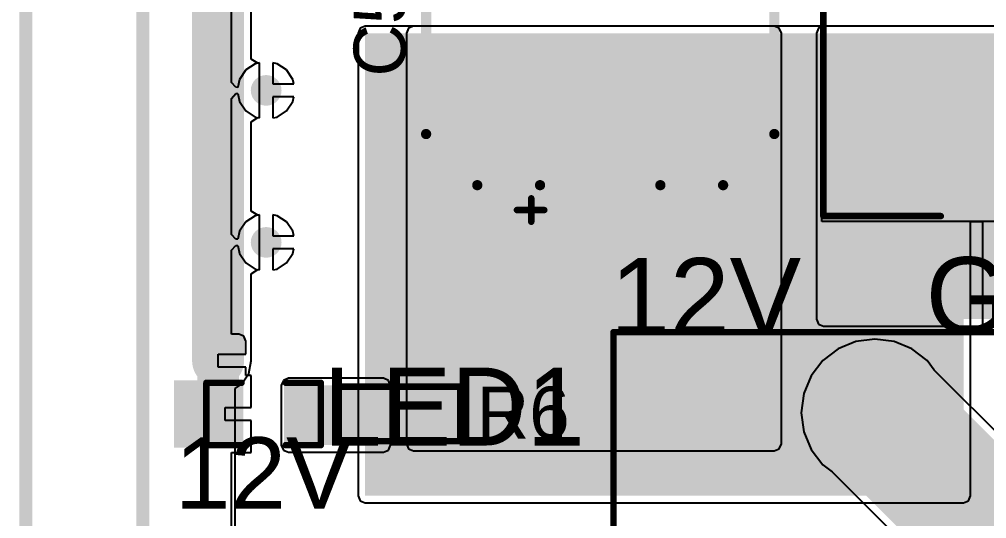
# Model space of a CAD drawing. Header units: millimetres. Extents: x -0.25 to 4.68, y -0.29 to 2.93.
# Drawn here: x -0.23 to 0.514, y 0.273 to 0.658 of the extents above; entities that cross this region are included whole.
import ezdxf

# ---------------------------------------------------------------- set-up
doc = ezdxf.new("R2010")
doc.units = ezdxf.units.MM
doc.header["$MEASUREMENT"] = 0
for name, color, linetype in [('BottomLayer', 5, 'Continuous'), ('BottomSolder', 6, 'Continuous'), ('Mechanical1', 6, 'Continuous'), ('Mechanical2', 216, 'Continuous'), ('MultiLayer', 9, 'Continuous'), ('PadHoleLayer', 156, 'Continuous'), ('TopLayer', 1, 'Continuous'), ('TopOverlay', 2, 'Continuous'), ('TopPaste', 8, 'Continuous'), ('TopSolder', 216, 'Continuous'), ('ViaHoleLayer', 16, 'Continuous')]:
    doc.layers.add(name, color=color, linetype=linetype)
doc.styles.add('Arial', font='', dxfattribs={"height": 0.2})
doc.styles.get('Arial').set_extended_font_data('Arial')

# ---------------------------------------------------------------- blocks, each defined once
blk = doc.blocks.new('25SVPF47M_22')
at = {"layer": 'TopLayer'}
for points in [[(-0.04134, -0.0315), (-0.17913, -0.0315), (-0.17913, 0.0315), (-0.04134, 0.0315)], [(0.17913, -0.0315), (0.04134, -0.0315), (0.04134, 0.0315), (0.17913, 0.0315)]]:
    blk.add_hatch(color=1, dxfattribs=at).paths.add_polyline_path(points)
at = {"layer": 'TopPaste'}
for points in [[(-0.04134, -0.0315), (-0.17913, -0.0315), (-0.17913, 0.0315), (-0.04134, 0.0315)], [(0.17913, -0.0315), (0.04134, -0.0315), (0.04134, 0.0315), (0.17913, 0.0315)]]:
    blk.add_hatch(color=8, dxfattribs=at).paths.add_polyline_path(points)
at = {"layer": 'TopSolder'}
for points in [[(-0.03734, -0.0355), (-0.18313, -0.0355), (-0.18313, 0.0355), (-0.03734, 0.0355)], [(0.18313, -0.0355), (0.03734, -0.0355), (0.03734, 0.0355), (0.18313, 0.0355)]]:
    blk.add_hatch(color=216, dxfattribs=at).paths.add_polyline_path(points)
at = {"layer": 'TopOverlay'}
for points, const_width in [([(-0.09449, 0.13386), (-0.13386, 0.09449)], 0.00787), ([(-0.09449, 0.13386), (0.13386, 0.13386)], 0.00787), ([(0.13386, 0.13386), (0.13386, 0.04626)], 0.00787), ([(-0.13386, 0.09449), (-0.13386, 0.04626)], 0.00787), ([(-0.153, 0.064), (-0.153, 0.043)], 0.005), ([(-0.162, 0.053), (-0.144, 0.053)], 0.005), ([(-0.13386, -0.04626), (-0.13386, -0.09449)], 0.00787), ([(0.13386, -0.04626), (0.13386, -0.13386)], 0.00787), ([(-0.13386, -0.09449), (-0.09449, -0.13386)], 0.00787), ([(-0.09449, -0.13386), (0.13386, -0.13386)], 0.00787)]:
    blk.add_lwpolyline(points, dxfattribs=dict(at, const_width=const_width))
for points, const_width in [([(-0.09646, 0.13386, 1), (-0.09252, 0.13386, 1)], 0.00394), ([(-0.09646, 0.13386, 1), (-0.09252, 0.13386, 1)], 0.00394), ([(0.13189, 0.13386, 1), (0.13583, 0.13386, 1)], 0.00394), ([(0.13189, 0.13386, 1), (0.13583, 0.13386, 1)], 0.00394), ([(-0.13583, 0.09449, 1), (-0.13189, 0.09449, 1)], 0.00394), ([(-0.13583, 0.09449, 1), (-0.13189, 0.09449, 1)], 0.00394), ([(-0.15425, 0.064, 1), (-0.15175, 0.064, 1)], 0.0025), ([(-0.16325, 0.053, 1), (-0.16075, 0.053, 1)], 0.0025), ([(-0.14525, 0.053, 1), (-0.14275, 0.053, 1)], 0.0025), ([(-0.15425, 0.043, 1), (-0.15175, 0.043, 1)], 0.0025), ([(-0.13583, 0.04626, 1), (-0.13189, 0.04626, 1)], 0.00394), ([(0.13189, 0.04626, 1), (0.13583, 0.04626, 1)], 0.00394), ([(-0.13583, -0.04626, 1), (-0.13189, -0.04626, 1)], 0.00394), ([(0.13189, -0.04626, 1), (0.13583, -0.04626, 1)], 0.00394), ([(-0.13583, -0.09449, 1), (-0.13189, -0.09449, 1)], 0.00394), ([(-0.13583, -0.09449, 1), (-0.13189, -0.09449, 1)], 0.00394), ([(-0.09646, -0.13386, 1), (-0.09252, -0.13386, 1)], 0.00394), ([(-0.09646, -0.13386, 1), (-0.09252, -0.13386, 1)], 0.00394), ([(0.13189, -0.13386, 1), (0.13583, -0.13386, 1)], 0.00394), ([(0.13189, -0.13386, 1), (0.13583, -0.13386, 1)], 0.00394)]:
    blk.add_lwpolyline(points, format="xyb", close=True, dxfattribs=dict(at, const_width=const_width))
blk = doc.blocks.new('HA0200500000G_24')
at = {"layer": 'BottomLayer'}
h = blk.add_hatch(color=5, dxfattribs=at)
edge = h.paths.add_edge_path()
edge.add_arc((-0.1, 0.15), 0.05118, 0, 360)
h = blk.add_hatch(color=5, dxfattribs=at)
edge = h.paths.add_edge_path()
edge.add_arc((0.1, 0.15), 0.05118, 0, 360)
blk.add_hatch(color=5, dxfattribs=at).paths.add_polyline_path([(-0.15118, -0.09882), (-0.04882, -0.09882), (-0.04882, -0.20118), (-0.15118, -0.20118)])
h = blk.add_hatch(color=5, dxfattribs=at)
edge = h.paths.add_edge_path()
edge.add_arc((0.1, -0.15), 0.05118, 0, 360)
at = {"layer": 'BottomSolder'}
h = blk.add_hatch(color=6, dxfattribs=at)
edge = h.paths.add_edge_path()
edge.add_arc((-0.1, 0.15), 0.05518, 0, 360)
h = blk.add_hatch(color=6, dxfattribs=at)
edge = h.paths.add_edge_path()
edge.add_arc((0.1, 0.15), 0.05518, 0, 360)
blk.add_hatch(color=6, dxfattribs=at).paths.add_polyline_path([(-0.15518, -0.09482), (-0.04482, -0.09482), (-0.04482, -0.20518), (-0.15518, -0.20518)])
h = blk.add_hatch(color=6, dxfattribs=at)
edge = h.paths.add_edge_path()
edge.add_arc((0.1, -0.15), 0.05518, 0, 360)
at = {"layer": 'MultiLayer'}
h = blk.add_hatch(color=9, dxfattribs=at)
edge = h.paths.add_edge_path()
edge.add_arc((-0.1, 0.15), 0.05118, 0, 360)
h = blk.add_hatch(color=9, dxfattribs=at)
edge = h.paths.add_edge_path()
edge.add_arc((0.1, 0.15), 0.05118, 0, 360)
blk.add_hatch(color=9, dxfattribs=at).paths.add_polyline_path([(-0.15118, -0.09882), (-0.04882, -0.09882), (-0.04882, -0.20118), (-0.15118, -0.20118)])
h = blk.add_hatch(color=9, dxfattribs=at)
edge = h.paths.add_edge_path()
edge.add_arc((0.1, -0.15), 0.05118, 0, 360)
at = {"layer": 'PadHoleLayer'}
h = blk.add_hatch(color=156, dxfattribs=at)
edge = h.paths.add_edge_path()
edge.add_arc((-0.1, 0.15), 0.02559, 0, 360)
h = blk.add_hatch(color=156, dxfattribs=at)
edge = h.paths.add_edge_path()
edge.add_arc((0.1, 0.15), 0.02559, 0, 360)
h = blk.add_hatch(color=156, dxfattribs=at)
edge = h.paths.add_edge_path()
edge.add_arc((-0.1, -0.15), 0.02559, 0, 360)
h = blk.add_hatch(color=156, dxfattribs=at)
edge = h.paths.add_edge_path()
edge.add_arc((0.1, -0.15), 0.02559, 0, 360)
at = {"layer": 'TopLayer'}
h = blk.add_hatch(color=1, dxfattribs=at)
edge = h.paths.add_edge_path()
edge.add_arc((-0.1, 0.15), 0.05118, 0, 360)
h = blk.add_hatch(color=1, dxfattribs=at)
edge = h.paths.add_edge_path()
edge.add_arc((0.1, 0.15), 0.05118, 0, 360)
blk.add_hatch(color=1, dxfattribs=at).paths.add_polyline_path([(-0.15118, -0.09882), (-0.04882, -0.09882), (-0.04882, -0.20118), (-0.15118, -0.20118)])
h = blk.add_hatch(color=1, dxfattribs=at)
edge = h.paths.add_edge_path()
edge.add_arc((0.1, -0.15), 0.05118, 0, 360)
at = {"layer": 'TopSolder'}
h = blk.add_hatch(color=216, dxfattribs=at)
edge = h.paths.add_edge_path()
edge.add_arc((-0.1, 0.15), 0.05518, 0, 360)
h = blk.add_hatch(color=216, dxfattribs=at)
edge = h.paths.add_edge_path()
edge.add_arc((0.1, 0.15), 0.05518, 0, 360)
blk.add_hatch(color=216, dxfattribs=at).paths.add_polyline_path([(-0.15518, -0.09482), (-0.04482, -0.09482), (-0.04482, -0.20518), (-0.15518, -0.20518)])
h = blk.add_hatch(color=216, dxfattribs=at)
edge = h.paths.add_edge_path()
edge.add_arc((0.1, -0.15), 0.05518, 0, 360)
at = {"layer": 'TopOverlay', "const_width": 0.005}
for points in [[(-0.301, 0.212), (0.203, 0.212)], [(-0.301, -0.21), (-0.301, 0.212)], [(0.203, -0.315), (0.203, 0.212)], [(-0.301, -0.21), (-0.195, -0.21)], [(-0.195, -0.21), (0.203, -0.21)], [(-0.195, -0.315), (-0.195, -0.21)], [(-0.195, -0.315), (0.203, -0.315)]]:
    blk.add_lwpolyline(points, dxfattribs=at)
at = {"layer": 'TopOverlay', "const_width": 0.0025}
for points in [[(-0.30225, 0.212, 1), (-0.29975, 0.212, 1)], [(-0.30225, 0.212, 1), (-0.29975, 0.212, 1)], [(0.20175, 0.212, 1), (0.20425, 0.212, 1)], [(0.20175, 0.212, 1), (0.20425, 0.212, 1)], [(-0.30225, -0.21, 1), (-0.29975, -0.21, 1)], [(-0.30225, -0.21, 1), (-0.29975, -0.21, 1)], [(-0.19625, -0.21, 1), (-0.19375, -0.21, 1)], [(-0.19625, -0.21, 1), (-0.19375, -0.21, 1)], [(-0.19625, -0.21, 1), (-0.19375, -0.21, 1)], [(0.20175, -0.21, 1), (0.20425, -0.21, 1)], [(-0.19625, -0.315, 1), (-0.19375, -0.315, 1)], [(-0.19625, -0.315, 1), (-0.19375, -0.315, 1)], [(0.20175, -0.315, 1), (0.20425, -0.315, 1)], [(0.20175, -0.315, 1), (0.20425, -0.315, 1)]]:
    blk.add_lwpolyline(points, format="xyb", close=True, dxfattribs=at)
blk = doc.blocks.new('LED_0603_33')
at = {"layer": 'TopLayer'}
for points in [[(-0.03937, 0.01969), (-0.01969, 0.01969), (-0.01969, -0.01969), (-0.03937, -0.01969)], [(0.01969, 0.01969), (0.03937, 0.01969), (0.03937, -0.01969), (0.01969, -0.01969)]]:
    blk.add_hatch(color=1, dxfattribs=at).paths.add_polyline_path(points)
at = {"layer": 'TopOverlay'}
blk.add_hatch(color=2, dxfattribs=at).paths.add_polyline_path([(0.044, -0.026), (0.069, -0.026), (0.069, 0.026), (0.044, 0.026)])
at = {"layer": 'TopPaste'}
for points in [[(-0.03937, 0.01969), (-0.01969, 0.01969), (-0.01969, -0.01969), (-0.03937, -0.01969)], [(0.01969, 0.01969), (0.03937, 0.01969), (0.03937, -0.01969), (0.01969, -0.01969)]]:
    blk.add_hatch(color=8, dxfattribs=at).paths.add_polyline_path(points)
at = {"layer": 'TopSolder'}
for points in [[(-0.04337, 0.02369), (-0.01569, 0.02369), (-0.01569, -0.02369), (-0.04337, -0.02369)], [(0.01569, 0.02369), (0.04337, 0.02369), (0.04337, -0.02369), (0.01569, -0.02369)]]:
    blk.add_hatch(color=216, dxfattribs=at).paths.add_polyline_path(points)
at = {"layer": 'TopOverlay', "const_width": 0.005}
for points in [[(-0.044, 0.024), (-0.044, -0.024)], [(-0.017, 0.024), (-0.044, 0.024)], [(0.044, 0.024), (0.017, 0.024)], [(0.044, 0.024), (0.044, -0.024)], [(-0.017, -0.024), (-0.044, -0.024)], [(0.044, -0.024), (0.017, -0.024)]]:
    blk.add_lwpolyline(points, dxfattribs=at)
at = {"layer": 'TopOverlay', "const_width": 0.0025}
for points in [[(-0.04525, 0.024, 1), (-0.04275, 0.024, 1)], [(-0.04525, 0.024, 1), (-0.04275, 0.024, 1)], [(-0.01825, 0.024, 1), (-0.01575, 0.024, 1)], [(0.01575, 0.024, 1), (0.01825, 0.024, 1)], [(0.04275, 0.024, 1), (0.04525, 0.024, 1)], [(0.04275, 0.024, 1), (0.04525, 0.024, 1)], [(-0.04525, -0.024, 1), (-0.04275, -0.024, 1)], [(-0.04525, -0.024, 1), (-0.04275, -0.024, 1)], [(-0.01825, -0.024, 1), (-0.01575, -0.024, 1)], [(0.01575, -0.024, 1), (0.01825, -0.024, 1)], [(0.04275, -0.024, 1), (0.04525, -0.024, 1)], [(0.04275, -0.024, 1), (0.04525, -0.024, 1)]]:
    blk.add_lwpolyline(points, format="xyb", close=True, dxfattribs=at)
at = {"layer": 'TopOverlay'}
blk.add_text('LED1', height=0.06, rotation=-180, dxfattribs=at).set_placement((-0.04608, 0.02426))
blk = doc.blocks.new('R___0603_94')
at = {"layer": 'TopLayer'}
for points in [[(-0.015, 0.0175), (-0.015, -0.0175), (-0.045, -0.0175), (-0.045, 0.0175)], [(0.045, 0.0175), (0.045, -0.0175), (0.015, -0.0175), (0.015, 0.0175)]]:
    blk.add_hatch(color=1, dxfattribs=at).paths.add_polyline_path(points)
at = {"layer": 'TopPaste'}
for points in [[(-0.015, 0.0175), (-0.015, -0.0175), (-0.045, -0.0175), (-0.045, 0.0175)], [(0.045, 0.0175), (0.045, -0.0175), (0.015, -0.0175), (0.015, 0.0175)]]:
    blk.add_hatch(color=8, dxfattribs=at).paths.add_polyline_path(points)
at = {"layer": 'TopSolder'}
for points in [[(-0.011, 0.0215), (-0.011, -0.0215), (-0.049, -0.0215), (-0.049, 0.0215)], [(0.049, 0.0215), (0.049, -0.0215), (0.011, -0.0215), (0.011, 0.0215)]]:
    blk.add_hatch(color=216, dxfattribs=at).paths.add_polyline_path(points)
at = {"layer": 'TopOverlay', "const_width": 0.005}
for points in [[(-0.048, -0.021), (-0.048, 0.021)], [(-0.048, 0.021), (0.048, 0.021)], [(0.048, -0.021), (0.048, 0.021)], [(-0.048, -0.021), (0.048, -0.021)]]:
    blk.add_lwpolyline(points, dxfattribs=at)
at = {"layer": 'TopOverlay', "const_width": 0.0025}
for points in [[(-0.04925, 0.021, 1), (-0.04675, 0.021, 1)], [(-0.04925, 0.021, 1), (-0.04675, 0.021, 1)], [(0.04675, 0.021, 1), (0.04925, 0.021, 1)], [(0.04675, 0.021, 1), (0.04925, 0.021, 1)], [(-0.04925, -0.021, 1), (-0.04675, -0.021, 1)], [(-0.04925, -0.021, 1), (-0.04675, -0.021, 1)], [(0.04675, -0.021, 1), (0.04925, -0.021, 1)], [(0.04675, -0.021, 1), (0.04925, -0.021, 1)]]:
    blk.add_lwpolyline(points, format="xyb", close=True, dxfattribs=at)
blk = doc.blocks.new('SMRH74_220MT_117')
at = {"layer": 'TopLayer'}
for points in [[(-0.16535, 0.04921), (-0.08661, 0.04921), (-0.08661, -0.04921), (-0.16535, -0.04921)], [(0.08661, 0.04921), (0.16535, 0.04921), (0.16535, -0.04921), (0.08661, -0.04921)]]:
    blk.add_hatch(color=1, dxfattribs=at).paths.add_polyline_path(points)
at = {"layer": 'TopPaste'}
for points in [[(-0.16535, 0.04921), (-0.08661, 0.04921), (-0.08661, -0.04921), (-0.16535, -0.04921)], [(0.08661, 0.04921), (0.16535, 0.04921), (0.16535, -0.04921), (0.08661, -0.04921)]]:
    blk.add_hatch(color=8, dxfattribs=at).paths.add_polyline_path(points)
at = {"layer": 'TopSolder'}
for points in [[(-0.16935, 0.05321), (-0.08261, 0.05321), (-0.08261, -0.05321), (-0.16935, -0.05321)], [(0.08261, 0.05321), (0.16935, 0.05321), (0.16935, -0.05321), (0.08261, -0.05321)]]:
    blk.add_hatch(color=216, dxfattribs=at).paths.add_polyline_path(points)
at = {"layer": 'TopOverlay', "const_width": 0.005}
for points in [[(-0.14764, 0.14764), (-0.14764, 0.05736)], [(-0.14764, 0.14764), (0.14764, 0.14764)], [(0.14764, 0.14764), (0.14764, 0.05736)], [(-0.14764, -0.05736), (-0.14764, -0.14764)], [(0.14764, -0.05736), (0.14764, -0.14764)], [(-0.14764, -0.14764), (0.14764, -0.14764)]]:
    blk.add_lwpolyline(points, dxfattribs=at)
at = {"layer": 'TopOverlay', "const_width": 0.0025}
for points in [[(-0.14889, 0.14764, 1), (-0.14639, 0.14764, 1)], [(-0.14889, 0.14764, 1), (-0.14639, 0.14764, 1)], [(0.14639, 0.14764, 1), (0.14889, 0.14764, 1)], [(0.14639, 0.14764, 1), (0.14889, 0.14764, 1)], [(-0.14889, 0.05736, 1), (-0.14639, 0.05736, 1)], [(0.14639, 0.05736, 1), (0.14889, 0.05736, 1)], [(-0.14889, -0.05736, 1), (-0.14639, -0.05736, 1)], [(0.14639, -0.05736, 1), (0.14889, -0.05736, 1)], [(-0.14889, -0.14764, 1), (-0.14639, -0.14764, 1)], [(-0.14889, -0.14764, 1), (-0.14639, -0.14764, 1)], [(0.14639, -0.14764, 1), (0.14889, -0.14764, 1)], [(0.14639, -0.14764, 1), (0.14889, -0.14764, 1)]]:
    blk.add_lwpolyline(points, format="xyb", close=True, dxfattribs=at)

msp = doc.modelspace()

# ---------------------------------------------------------------- hatches: boundary and pattern name
at = {"layer": 'BottomLayer'}
for points in [[(0.03582, 0.40395), (0.29682, 0.40395), (0.29682, 0.647), (0.03582, 0.647)], [(0.12982, 0.52395), (0.76282, 0.52395), (0.76282, 0.647), (0.12982, 0.647)], [(0.03582, 0.291), (0.496, 0.291), (0.496, 0.52895), (0.03582, 0.52895)]]:
    msp.add_hatch(color=5, dxfattribs=at).paths.add_polyline_path(points)
h = msp.add_hatch(color=5, dxfattribs=at)
edge = h.paths.add_edge_path()
edge.add_arc((0.12935, 0.61695), 0.01181, 0, 360)
h = msp.add_hatch(color=5, dxfattribs=at)
edge = h.paths.add_edge_path()
edge.add_arc((0.16235, 0.61695), 0.01181, 0, 360)
h = msp.add_hatch(color=5, dxfattribs=at)
edge = h.paths.add_edge_path()
edge.add_arc((0.27082, 0.61695), 0.01181, 0, 360)
h = msp.add_hatch(color=5, dxfattribs=at)
edge = h.paths.add_edge_path()
edge.add_arc((0.30382, 0.61695), 0.01181, 0, 360)
h = msp.add_hatch(color=5, dxfattribs=at)
edge = h.paths.add_edge_path()
edge.add_arc((-0.04023, 0.60305), 0.01181, 0, 360)
h = msp.add_hatch(color=5, dxfattribs=at)
edge = h.paths.add_edge_path()
edge.add_arc((0.12935, 0.5837), 0.01181, 0, 360)
h = msp.add_hatch(color=5, dxfattribs=at)
edge = h.paths.add_edge_path()
edge.add_arc((0.16235, 0.5837), 0.01181, 0, 360)
h = msp.add_hatch(color=5, dxfattribs=at)
edge = h.paths.add_edge_path()
edge.add_arc((0.27082, 0.5837), 0.01181, 0, 360)
h = msp.add_hatch(color=5, dxfattribs=at)
edge = h.paths.add_edge_path()
edge.add_arc((0.30382, 0.5837), 0.01181, 0, 360)
h = msp.add_hatch(color=5, dxfattribs=at)
edge = h.paths.add_edge_path()
edge.add_arc((0.12935, 0.55045), 0.01181, 0, 360)
h = msp.add_hatch(color=5, dxfattribs=at)
edge = h.paths.add_edge_path()
edge.add_arc((0.16235, 0.55045), 0.01181, 0, 360)
h = msp.add_hatch(color=5, dxfattribs=at)
edge = h.paths.add_edge_path()
edge.add_arc((0.27082, 0.55045), 0.01181, 0, 360)
h = msp.add_hatch(color=5, dxfattribs=at)
edge = h.paths.add_edge_path()
edge.add_arc((0.30382, 0.55045), 0.01181, 0, 360)
h = msp.add_hatch(color=5, dxfattribs=at)
edge = h.paths.add_edge_path()
edge.add_arc((0.12935, 0.5172), 0.01181, 0, 360)
h = msp.add_hatch(color=5, dxfattribs=at)
edge = h.paths.add_edge_path()
edge.add_arc((0.16235, 0.5172), 0.01181, 0, 360)
h = msp.add_hatch(color=5, dxfattribs=at)
edge = h.paths.add_edge_path()
edge.add_arc((0.27082, 0.5172), 0.01181, 0, 360)
h = msp.add_hatch(color=5, dxfattribs=at)
edge = h.paths.add_edge_path()
edge.add_arc((0.30382, 0.5172), 0.01181, 0, 360)
h = msp.add_hatch(color=5, dxfattribs=at)
edge = h.paths.add_edge_path()
edge.add_arc((-0.04023, 0.48605), 0.01181, 0, 360)
h = msp.add_hatch(color=5, dxfattribs=at)
edge = h.paths.add_edge_path()
edge.add_arc((0.12935, 0.48395), 0.01181, 0, 360)
h = msp.add_hatch(color=5, dxfattribs=at)
edge = h.paths.add_edge_path()
edge.add_arc((0.16235, 0.48395), 0.01181, 0, 360)
h = msp.add_hatch(color=5, dxfattribs=at)
edge = h.paths.add_edge_path()
edge.add_arc((0.27082, 0.48395), 0.01181, 0, 360)
h = msp.add_hatch(color=5, dxfattribs=at)
edge = h.paths.add_edge_path()
edge.add_arc((0.30382, 0.48395), 0.01181, 0, 360)
h = msp.add_hatch(color=5, dxfattribs=at)
edge = h.paths.add_edge_path()
edge.add_arc((-0.07718, 0.39495), 0.01181, 0, 360)
h = msp.add_hatch(color=5, dxfattribs=at)
edge = h.paths.add_edge_path()
edge.add_arc((0.123, 0.369), 0.01181, 0, 360)
h = msp.add_hatch(color=5, dxfattribs=at)
edge = h.paths.add_edge_path()
edge.add_arc((0.23977, 0.36905), 0.01181, 0, 360)
at = {"layer": 'BottomSolder'}
h = msp.add_hatch(color=6, dxfattribs=at)
edge = h.paths.add_edge_path()
edge.add_arc((0.12935, 0.61695), 0.00591, 0, 360)
h = msp.add_hatch(color=6, dxfattribs=at)
edge = h.paths.add_edge_path()
edge.add_arc((0.16235, 0.61695), 0.00591, 0, 360)
h = msp.add_hatch(color=6, dxfattribs=at)
edge = h.paths.add_edge_path()
edge.add_arc((0.27082, 0.61695), 0.00591, 0, 360)
h = msp.add_hatch(color=6, dxfattribs=at)
edge = h.paths.add_edge_path()
edge.add_arc((0.30382, 0.61695), 0.00591, 0, 360)
h = msp.add_hatch(color=6, dxfattribs=at)
edge = h.paths.add_edge_path()
edge.add_arc((-0.04023, 0.60305), 0.00591, 0, 360)
h = msp.add_hatch(color=6, dxfattribs=at)
edge = h.paths.add_edge_path()
edge.add_arc((0.12935, 0.5837), 0.00591, 0, 360)
h = msp.add_hatch(color=6, dxfattribs=at)
edge = h.paths.add_edge_path()
edge.add_arc((0.16235, 0.5837), 0.00591, 0, 360)
h = msp.add_hatch(color=6, dxfattribs=at)
edge = h.paths.add_edge_path()
edge.add_arc((0.27082, 0.5837), 0.00591, 0, 360)
h = msp.add_hatch(color=6, dxfattribs=at)
edge = h.paths.add_edge_path()
edge.add_arc((0.30382, 0.5837), 0.00591, 0, 360)
h = msp.add_hatch(color=6, dxfattribs=at)
edge = h.paths.add_edge_path()
edge.add_arc((0.12935, 0.55045), 0.00591, 0, 360)
h = msp.add_hatch(color=6, dxfattribs=at)
edge = h.paths.add_edge_path()
edge.add_arc((0.16235, 0.55045), 0.00591, 0, 360)
h = msp.add_hatch(color=6, dxfattribs=at)
edge = h.paths.add_edge_path()
edge.add_arc((0.27082, 0.55045), 0.00591, 0, 360)
h = msp.add_hatch(color=6, dxfattribs=at)
edge = h.paths.add_edge_path()
edge.add_arc((0.30382, 0.55045), 0.00591, 0, 360)
h = msp.add_hatch(color=6, dxfattribs=at)
edge = h.paths.add_edge_path()
edge.add_arc((0.12935, 0.5172), 0.00591, 0, 360)
h = msp.add_hatch(color=6, dxfattribs=at)
edge = h.paths.add_edge_path()
edge.add_arc((0.16235, 0.5172), 0.00591, 0, 360)
h = msp.add_hatch(color=6, dxfattribs=at)
edge = h.paths.add_edge_path()
edge.add_arc((0.27082, 0.5172), 0.00591, 0, 360)
h = msp.add_hatch(color=6, dxfattribs=at)
edge = h.paths.add_edge_path()
edge.add_arc((0.30382, 0.5172), 0.00591, 0, 360)
h = msp.add_hatch(color=6, dxfattribs=at)
edge = h.paths.add_edge_path()
edge.add_arc((-0.04023, 0.48605), 0.00591, 0, 360)
h = msp.add_hatch(color=6, dxfattribs=at)
edge = h.paths.add_edge_path()
edge.add_arc((0.12935, 0.48395), 0.00591, 0, 360)
h = msp.add_hatch(color=6, dxfattribs=at)
edge = h.paths.add_edge_path()
edge.add_arc((0.16235, 0.48395), 0.00591, 0, 360)
h = msp.add_hatch(color=6, dxfattribs=at)
edge = h.paths.add_edge_path()
edge.add_arc((0.27082, 0.48395), 0.00591, 0, 360)
h = msp.add_hatch(color=6, dxfattribs=at)
edge = h.paths.add_edge_path()
edge.add_arc((0.30382, 0.48395), 0.00591, 0, 360)
h = msp.add_hatch(color=6, dxfattribs=at)
edge = h.paths.add_edge_path()
edge.add_arc((-0.07718, 0.39495), 0.00591, 0, 360)
h = msp.add_hatch(color=6, dxfattribs=at)
edge = h.paths.add_edge_path()
edge.add_arc((0.123, 0.369), 0.00591, 0, 360)
h = msp.add_hatch(color=6, dxfattribs=at)
edge = h.paths.add_edge_path()
edge.add_arc((0.23977, 0.36905), 0.00591, 0, 360)
at = {"layer": 'TopLayer'}
for points in [[(0.073, 0.331), (0.35044, 0.331), (0.35044, 0.647), (0.073, 0.647)], [(0.38818, 0.427), (0.685, 0.427), (0.685, 0.647), (0.38818, 0.647)], [(-0.06118, 0.40995), (-0.09318, 0.40995), (-0.09318, 0.32995), (-0.06118, 0.32995)], [(0.05, 0.376), (-0.02318, 0.376), (-0.02318, 0.32995), (0.05, 0.32995)]]:
    msp.add_hatch(color=1, dxfattribs=at).paths.add_polyline_path(points)
h = msp.add_hatch(color=1, dxfattribs=at)
edge = h.paths.add_edge_path()
edge.add_arc((0.12935, 0.61695), 0.01181, 0, 360)
h = msp.add_hatch(color=1, dxfattribs=at)
edge = h.paths.add_edge_path()
edge.add_arc((0.16235, 0.61695), 0.01181, 0, 360)
h = msp.add_hatch(color=1, dxfattribs=at)
edge = h.paths.add_edge_path()
edge.add_arc((0.27082, 0.61695), 0.01181, 0, 360)
h = msp.add_hatch(color=1, dxfattribs=at)
edge = h.paths.add_edge_path()
edge.add_arc((0.30382, 0.61695), 0.01181, 0, 360)
h = msp.add_hatch(color=1, dxfattribs=at)
edge = h.paths.add_edge_path()
edge.add_arc((-0.04023, 0.60305), 0.01181, 0, 360)
h = msp.add_hatch(color=1, dxfattribs=at)
edge = h.paths.add_edge_path()
edge.add_arc((0.12935, 0.5837), 0.01181, 0, 360)
h = msp.add_hatch(color=1, dxfattribs=at)
edge = h.paths.add_edge_path()
edge.add_arc((0.16235, 0.5837), 0.01181, 0, 360)
h = msp.add_hatch(color=1, dxfattribs=at)
edge = h.paths.add_edge_path()
edge.add_arc((0.27082, 0.5837), 0.01181, 0, 360)
h = msp.add_hatch(color=1, dxfattribs=at)
edge = h.paths.add_edge_path()
edge.add_arc((0.30382, 0.5837), 0.01181, 0, 360)
h = msp.add_hatch(color=1, dxfattribs=at)
edge = h.paths.add_edge_path()
edge.add_arc((0.12935, 0.55045), 0.01181, 0, 360)
h = msp.add_hatch(color=1, dxfattribs=at)
edge = h.paths.add_edge_path()
edge.add_arc((0.16235, 0.55045), 0.01181, 0, 360)
h = msp.add_hatch(color=1, dxfattribs=at)
edge = h.paths.add_edge_path()
edge.add_arc((0.27082, 0.55045), 0.01181, 0, 360)
h = msp.add_hatch(color=1, dxfattribs=at)
edge = h.paths.add_edge_path()
edge.add_arc((0.30382, 0.55045), 0.01181, 0, 360)
h = msp.add_hatch(color=1, dxfattribs=at)
edge = h.paths.add_edge_path()
edge.add_arc((0.12935, 0.5172), 0.01181, 0, 360)
h = msp.add_hatch(color=1, dxfattribs=at)
edge = h.paths.add_edge_path()
edge.add_arc((0.16235, 0.5172), 0.01181, 0, 360)
h = msp.add_hatch(color=1, dxfattribs=at)
edge = h.paths.add_edge_path()
edge.add_arc((0.27082, 0.5172), 0.01181, 0, 360)
h = msp.add_hatch(color=1, dxfattribs=at)
edge = h.paths.add_edge_path()
edge.add_arc((0.30382, 0.5172), 0.01181, 0, 360)
h = msp.add_hatch(color=1, dxfattribs=at)
edge = h.paths.add_edge_path()
edge.add_arc((-0.04023, 0.48605), 0.01181, 0, 360)
h = msp.add_hatch(color=1, dxfattribs=at)
edge = h.paths.add_edge_path()
edge.add_arc((0.12935, 0.48395), 0.01181, 0, 360)
h = msp.add_hatch(color=1, dxfattribs=at)
edge = h.paths.add_edge_path()
edge.add_arc((0.16235, 0.48395), 0.01181, 0, 360)
h = msp.add_hatch(color=1, dxfattribs=at)
edge = h.paths.add_edge_path()
edge.add_arc((0.27082, 0.48395), 0.01181, 0, 360)
h = msp.add_hatch(color=1, dxfattribs=at)
edge = h.paths.add_edge_path()
edge.add_arc((0.30382, 0.48395), 0.01181, 0, 360)
h = msp.add_hatch(color=1, dxfattribs=at)
edge = h.paths.add_edge_path()
edge.add_arc((-0.07718, 0.39495), 0.01181, 0, 360)
h = msp.add_hatch(color=1, dxfattribs=at)
edge = h.paths.add_edge_path()
edge.add_arc((0.123, 0.369), 0.01181, 0, 360)
h = msp.add_hatch(color=1, dxfattribs=at)
edge = h.paths.add_edge_path()
edge.add_arc((0.23977, 0.36905), 0.01181, 0, 360)
at = {"layer": 'TopSolder'}
h = msp.add_hatch(color=216, dxfattribs=at)
edge = h.paths.add_edge_path()
edge.add_arc((0.12935, 0.61695), 0.00591, 0, 360)
h = msp.add_hatch(color=216, dxfattribs=at)
edge = h.paths.add_edge_path()
edge.add_arc((0.16235, 0.61695), 0.00591, 0, 360)
h = msp.add_hatch(color=216, dxfattribs=at)
edge = h.paths.add_edge_path()
edge.add_arc((0.27082, 0.61695), 0.00591, 0, 360)
h = msp.add_hatch(color=216, dxfattribs=at)
edge = h.paths.add_edge_path()
edge.add_arc((0.30382, 0.61695), 0.00591, 0, 360)
h = msp.add_hatch(color=216, dxfattribs=at)
edge = h.paths.add_edge_path()
edge.add_arc((-0.04023, 0.60305), 0.00591, 0, 360)
h = msp.add_hatch(color=216, dxfattribs=at)
edge = h.paths.add_edge_path()
edge.add_arc((0.12935, 0.5837), 0.00591, 0, 360)
h = msp.add_hatch(color=216, dxfattribs=at)
edge = h.paths.add_edge_path()
edge.add_arc((0.16235, 0.5837), 0.00591, 0, 360)
h = msp.add_hatch(color=216, dxfattribs=at)
edge = h.paths.add_edge_path()
edge.add_arc((0.27082, 0.5837), 0.00591, 0, 360)
h = msp.add_hatch(color=216, dxfattribs=at)
edge = h.paths.add_edge_path()
edge.add_arc((0.30382, 0.5837), 0.00591, 0, 360)
h = msp.add_hatch(color=216, dxfattribs=at)
edge = h.paths.add_edge_path()
edge.add_arc((0.12935, 0.55045), 0.00591, 0, 360)
h = msp.add_hatch(color=216, dxfattribs=at)
edge = h.paths.add_edge_path()
edge.add_arc((0.16235, 0.55045), 0.00591, 0, 360)
h = msp.add_hatch(color=216, dxfattribs=at)
edge = h.paths.add_edge_path()
edge.add_arc((0.27082, 0.55045), 0.00591, 0, 360)
h = msp.add_hatch(color=216, dxfattribs=at)
edge = h.paths.add_edge_path()
edge.add_arc((0.30382, 0.55045), 0.00591, 0, 360)
h = msp.add_hatch(color=216, dxfattribs=at)
edge = h.paths.add_edge_path()
edge.add_arc((0.12935, 0.5172), 0.00591, 0, 360)
h = msp.add_hatch(color=216, dxfattribs=at)
edge = h.paths.add_edge_path()
edge.add_arc((0.16235, 0.5172), 0.00591, 0, 360)
h = msp.add_hatch(color=216, dxfattribs=at)
edge = h.paths.add_edge_path()
edge.add_arc((0.27082, 0.5172), 0.00591, 0, 360)
h = msp.add_hatch(color=216, dxfattribs=at)
edge = h.paths.add_edge_path()
edge.add_arc((0.30382, 0.5172), 0.00591, 0, 360)
h = msp.add_hatch(color=216, dxfattribs=at)
edge = h.paths.add_edge_path()
edge.add_arc((-0.04023, 0.48605), 0.00591, 0, 360)
h = msp.add_hatch(color=216, dxfattribs=at)
edge = h.paths.add_edge_path()
edge.add_arc((0.12935, 0.48395), 0.00591, 0, 360)
h = msp.add_hatch(color=216, dxfattribs=at)
edge = h.paths.add_edge_path()
edge.add_arc((0.16235, 0.48395), 0.00591, 0, 360)
h = msp.add_hatch(color=216, dxfattribs=at)
edge = h.paths.add_edge_path()
edge.add_arc((0.27082, 0.48395), 0.00591, 0, 360)
h = msp.add_hatch(color=216, dxfattribs=at)
edge = h.paths.add_edge_path()
edge.add_arc((0.30382, 0.48395), 0.00591, 0, 360)
h = msp.add_hatch(color=216, dxfattribs=at)
edge = h.paths.add_edge_path()
edge.add_arc((-0.07718, 0.39495), 0.00591, 0, 360)
h = msp.add_hatch(color=216, dxfattribs=at)
edge = h.paths.add_edge_path()
edge.add_arc((0.123, 0.369), 0.00591, 0, 360)
h = msp.add_hatch(color=216, dxfattribs=at)
edge = h.paths.add_edge_path()
edge.add_arc((0.23977, 0.36905), 0.00591, 0, 360)
at = {"layer": 'ViaHoleLayer'}
h = msp.add_hatch(color=16, dxfattribs=at)
edge = h.paths.add_edge_path()
edge.add_arc((0.12935, 0.61695), 0.00591, 0, 360)
h = msp.add_hatch(color=16, dxfattribs=at)
edge = h.paths.add_edge_path()
edge.add_arc((0.16235, 0.61695), 0.00591, 0, 360)
h = msp.add_hatch(color=16, dxfattribs=at)
edge = h.paths.add_edge_path()
edge.add_arc((0.27082, 0.61695), 0.00591, 0, 360)
h = msp.add_hatch(color=16, dxfattribs=at)
edge = h.paths.add_edge_path()
edge.add_arc((0.30382, 0.61695), 0.00591, 0, 360)
h = msp.add_hatch(color=16, dxfattribs=at)
edge = h.paths.add_edge_path()
edge.add_arc((-0.04023, 0.60305), 0.00591, 0, 360)
h = msp.add_hatch(color=16, dxfattribs=at)
edge = h.paths.add_edge_path()
edge.add_arc((0.12935, 0.5837), 0.00591, 0, 360)
h = msp.add_hatch(color=16, dxfattribs=at)
edge = h.paths.add_edge_path()
edge.add_arc((0.16235, 0.5837), 0.00591, 0, 360)
h = msp.add_hatch(color=16, dxfattribs=at)
edge = h.paths.add_edge_path()
edge.add_arc((0.27082, 0.5837), 0.00591, 0, 360)
h = msp.add_hatch(color=16, dxfattribs=at)
edge = h.paths.add_edge_path()
edge.add_arc((0.30382, 0.5837), 0.00591, 0, 360)
h = msp.add_hatch(color=16, dxfattribs=at)
edge = h.paths.add_edge_path()
edge.add_arc((0.12935, 0.55045), 0.00591, 0, 360)
h = msp.add_hatch(color=16, dxfattribs=at)
edge = h.paths.add_edge_path()
edge.add_arc((0.16235, 0.55045), 0.00591, 0, 360)
h = msp.add_hatch(color=16, dxfattribs=at)
edge = h.paths.add_edge_path()
edge.add_arc((0.27082, 0.55045), 0.00591, 0, 360)
h = msp.add_hatch(color=16, dxfattribs=at)
edge = h.paths.add_edge_path()
edge.add_arc((0.30382, 0.55045), 0.00591, 0, 360)
h = msp.add_hatch(color=16, dxfattribs=at)
edge = h.paths.add_edge_path()
edge.add_arc((0.12935, 0.5172), 0.00591, 0, 360)
h = msp.add_hatch(color=16, dxfattribs=at)
edge = h.paths.add_edge_path()
edge.add_arc((0.16235, 0.5172), 0.00591, 0, 360)
h = msp.add_hatch(color=16, dxfattribs=at)
edge = h.paths.add_edge_path()
edge.add_arc((0.27082, 0.5172), 0.00591, 0, 360)
h = msp.add_hatch(color=16, dxfattribs=at)
edge = h.paths.add_edge_path()
edge.add_arc((0.30382, 0.5172), 0.00591, 0, 360)
h = msp.add_hatch(color=16, dxfattribs=at)
edge = h.paths.add_edge_path()
edge.add_arc((-0.04023, 0.48605), 0.00591, 0, 360)
h = msp.add_hatch(color=16, dxfattribs=at)
edge = h.paths.add_edge_path()
edge.add_arc((0.12935, 0.48395), 0.00591, 0, 360)
h = msp.add_hatch(color=16, dxfattribs=at)
edge = h.paths.add_edge_path()
edge.add_arc((0.16235, 0.48395), 0.00591, 0, 360)
h = msp.add_hatch(color=16, dxfattribs=at)
edge = h.paths.add_edge_path()
edge.add_arc((0.27082, 0.48395), 0.00591, 0, 360)
h = msp.add_hatch(color=16, dxfattribs=at)
edge = h.paths.add_edge_path()
edge.add_arc((0.30382, 0.48395), 0.00591, 0, 360)
h = msp.add_hatch(color=16, dxfattribs=at)
edge = h.paths.add_edge_path()
edge.add_arc((-0.07718, 0.39495), 0.00591, 0, 360)
h = msp.add_hatch(color=16, dxfattribs=at)
edge = h.paths.add_edge_path()
edge.add_arc((0.123, 0.369), 0.00591, 0, 360)
h = msp.add_hatch(color=16, dxfattribs=at)
edge = h.paths.add_edge_path()
edge.add_arc((0.23977, 0.36905), 0.00591, 0, 360)

# ---------------------------------------------------------------- linework, layer by layer
at = {"layer": 'BottomLayer'}
for p, q in [((0.387, 0.502), (0.387, 0.806)), ((0.387, 0.80396), (0.387, 0.65241)), ((-0.05169, 0.62719), (-0.05169, 0.67255)), ((0.032, 0.65083), (0.03041, 0.647)), ((0.03582, 0.65241), (0.032, 0.65083)), ((0.387, 0.65241), (0.03582, 0.65241)), ((0.03041, 0.647), (0.03041, 0.52895)), ((-0.04669, 0.62401), (-0.05169, 0.62719)), ((-0.04523, 0.6243), (-0.04669, 0.62401)), ((-0.04523, 0.60305), (-0.04523, 0.6243)), ((-0.03172, 0.6236), (-0.03523, 0.6243)), ((-0.03523, 0.6243), (-0.03523, 0.60805)), ((-0.0245, 0.61878), (-0.03172, 0.6236)), ((-0.01968, 0.61156), (-0.0245, 0.61878)), ((-0.01899, 0.60805), (-0.01968, 0.61156)), ((-0.04523, 0.58181), (-0.04523, 0.60305)), ((-0.03523, 0.60805), (-0.01899, 0.60805)), ((-0.01899, 0.59805), (-0.03523, 0.59805)), ((-0.03523, 0.59805), (-0.03523, 0.58181)), ((-0.01968, 0.59454), (-0.01899, 0.59805)), ((-0.0245, 0.58733), (-0.01968, 0.59454)), ((-0.05169, 0.57892), (-0.04669, 0.5821)), ((-0.04669, 0.5821), (-0.04523, 0.58181)), ((-0.03523, 0.58181), (-0.03172, 0.58251)), ((-0.03172, 0.58251), (-0.0245, 0.58733)), ((-0.05169, 0.51019), (-0.05169, 0.57892)), ((0.03041, 0.52895), (0.03041, 0.40395)), ((-0.04669, 0.50701), (-0.05169, 0.51019)), ((-0.04523, 0.5073), (-0.04669, 0.50701)), ((-0.04523, 0.48605), (-0.04523, 0.5073)), ((-0.03172, 0.5066), (-0.03523, 0.5073)), ((-0.03523, 0.5073), (-0.03523, 0.49105)), ((-0.0245, 0.50178), (-0.03172, 0.5066)), ((-0.01968, 0.49456), (-0.0245, 0.50178)), ((0.687, 0.502), (0.387, 0.502)), ((0.50141, 0.291), (0.50141, 0.502)), ((0.50141, 0.502), (0.51059, 0.502)), ((0.51059, 0.502), (0.51059, 0.42095)), ((-0.03523, 0.49105), (-0.01899, 0.49105)), ((-0.01899, 0.49105), (-0.01968, 0.49456)), ((-0.04523, 0.46481), (-0.04523, 0.48605)), ((-0.01899, 0.48105), (-0.03523, 0.48105)), ((-0.03523, 0.48105), (-0.03523, 0.46481)), ((-0.0245, 0.47033), (-0.01968, 0.47754)), ((-0.01968, 0.47754), (-0.01899, 0.48105)), ((-0.03172, 0.46551), (-0.0245, 0.47033)), ((-0.05169, 0.46192), (-0.04669, 0.4651)), ((-0.05169, 0.39495), (-0.05169, 0.46192)), ((-0.04669, 0.4651), (-0.04523, 0.46481)), ((-0.03523, 0.46481), (-0.03172, 0.46551)), ((0.51059, 0.42095), (0.51217, 0.41712)), ((0.51217, 0.41712), (0.516, 0.41554)), ((0.03041, 0.40395), (0.03041, 0.291)), ((-0.05363, 0.38519), (-0.05169, 0.39495)), ((-0.05915, 0.37692), (-0.05363, 0.38519)), ((-0.064, 0.37369), (-0.05915, 0.37692)), ((-0.064, 0.26474), (-0.064, 0.37369)), ((0.03041, 0.291), (0.032, 0.28717)), ((0.49983, 0.28717), (0.50141, 0.291)), ((0.032, 0.28717), (0.03582, 0.28559)), ((0.03582, 0.28559), (0.496, 0.28559)), ((0.496, 0.28559), (0.49983, 0.28717))]:
    msp.add_line(p, q, dxfattribs=at)
for points, const_width in [([(-0.07718, 0.39495), (-0.07718, 0.68311)], 0.04), ([(0.07482, 0.35395), (0.08987, 0.369)], 0.05), ([(0.08987, 0.369), (0.123, 0.369)], 0.05), ([(0.123, 0.369), (0.12305, 0.36905)], 0.05), ([(0.22472, 0.369), (0.23877, 0.35495)], 0.05), ([(0.23877, 0.35495), (0.42582, 0.35495)], 0.05), ([(0.42582, 0.35495), (0.42682, 0.35395)], 0.05), ([(0.42682, 0.35395), (0.42782, 0.35495)], 0.04)]:
    msp.add_lwpolyline(points, dxfattribs=dict(at, const_width=const_width))
for points, const_width in [([(-0.08718, 0.39495, 1), (-0.06718, 0.39495, 1)], 0.02), ([(0.07737, 0.369, 1), (0.10237, 0.369, 1)], 0.025), ([(0.07737, 0.369, 1), (0.10237, 0.369, 1)], 0.025), ([(0.1105, 0.369, 1), (0.1355, 0.369, 1)], 0.025), ([(0.1105, 0.369, 1), (0.1355, 0.369, 1)], 0.025), ([(0.11055, 0.36905, 1), (0.13555, 0.36905, 1)], 0.025), ([(0.21222, 0.369, 1), (0.23722, 0.369, 1)], 0.025), ([(0.22627, 0.35495, 1), (0.25127, 0.35495, 1)], 0.025), ([(0.22627, 0.35495, 1), (0.25127, 0.35495, 1)], 0.025), ([(0.41332, 0.35495, 1), (0.43832, 0.35495, 1)], 0.025), ([(0.41332, 0.35495, 1), (0.43832, 0.35495, 1)], 0.025), ([(0.06232, 0.35395, 1), (0.08732, 0.35395, 1)], 0.025), ([(0.41432, 0.35395, 1), (0.43932, 0.35395, 1)], 0.025), ([(0.41682, 0.35395, 1), (0.43682, 0.35395, 1)], 0.02), ([(0.41782, 0.35495, 1), (0.43782, 0.35495, 1)], 0.02)]:
    msp.add_lwpolyline(points, format="xyb", close=True, dxfattribs=dict(at, const_width=const_width))
at = {"layer": 'Mechanical1', "const_width": 0.01}
msp.add_lwpolyline([(-0.225, -0.11718), (-0.225, 1.10696)], dxfattribs=at)
at = {"layer": 'Mechanical2', "const_width": 0.01}
msp.add_lwpolyline([(-0.13518, -0.11718), (-0.13518, 2.87495)], dxfattribs=at)
at = {"layer": 'TopLayer'}
for p, q in [((-0.067, 0.60918), (-0.067, 0.71392)), ((0.06917, 0.65083), (0.06759, 0.647)), ((0.073, 0.65241), (0.06917, 0.65083)), ((0.35044, 0.65241), (0.073, 0.65241)), ((0.35427, 0.65083), (0.35044, 0.65241)), ((0.35586, 0.647), (0.35427, 0.65083)), ((0.38436, 0.65083), (0.38277, 0.647)), ((0.38818, 0.65241), (0.38436, 0.65083)), ((0.685, 0.65241), (0.38818, 0.65241)), ((0.06759, 0.647), (0.06759, 0.331)), ((0.35586, 0.331), (0.35586, 0.647)), ((0.38277, 0.647), (0.38277, 0.427)), ((-0.05595, 0.61878), (-0.06077, 0.61156)), ((-0.04874, 0.6236), (-0.05595, 0.61878)), ((-0.04523, 0.6243), (-0.04874, 0.6236)), ((-0.04523, 0.60305), (-0.04523, 0.6243)), ((-0.03172, 0.6236), (-0.03523, 0.6243)), ((-0.03523, 0.6243), (-0.03523, 0.60805)), ((-0.0245, 0.61878), (-0.03172, 0.6236)), ((-0.01968, 0.61156), (-0.0245, 0.61878)), ((-0.06077, 0.61156), (-0.06198, 0.60553)), ((-0.01899, 0.60805), (-0.01968, 0.61156)), ((-0.06366, 0.60557), (-0.067, 0.60918)), ((-0.062, 0.6054), (-0.06366, 0.60557)), ((-0.06366, 0.60557), (-0.06366, 0.60557)), ((-0.06366, 0.60557), (-0.06366, 0.60557)), ((-0.06198, 0.60553), (-0.062, 0.6054)), ((-0.04523, 0.58181), (-0.04523, 0.60305)), ((-0.03523, 0.60805), (-0.01899, 0.60805)), ((-0.067, 0.59692), (-0.06366, 0.60054)), ((-0.067, 0.49218), (-0.067, 0.59692)), ((-0.06366, 0.60054), (-0.062, 0.60071)), ((-0.06366, 0.60054), (-0.06366, 0.60054)), ((-0.06366, 0.60054), (-0.06366, 0.60054)), ((-0.062, 0.60071), (-0.06198, 0.60058)), ((-0.06198, 0.60058), (-0.06077, 0.59454)), ((-0.01899, 0.59805), (-0.03523, 0.59805)), ((-0.03523, 0.59805), (-0.03523, 0.58181)), ((-0.01968, 0.59454), (-0.01899, 0.59805)), ((-0.06077, 0.59454), (-0.05595, 0.58733)), ((-0.0245, 0.58733), (-0.01968, 0.59454)), ((-0.05595, 0.58733), (-0.04874, 0.58251)), ((-0.04874, 0.58251), (-0.04523, 0.58181)), ((-0.03523, 0.58181), (-0.03172, 0.58251)), ((-0.03172, 0.58251), (-0.0245, 0.58733)), ((-0.04874, 0.5066), (-0.05595, 0.50178)), ((-0.04523, 0.5073), (-0.04874, 0.5066)), ((-0.04523, 0.48605), (-0.04523, 0.5073)), ((-0.03172, 0.5066), (-0.03523, 0.5073)), ((-0.03523, 0.5073), (-0.03523, 0.49105)), ((-0.0245, 0.50178), (-0.03172, 0.5066)), ((-0.05595, 0.50178), (-0.06077, 0.49456)), ((-0.01968, 0.49456), (-0.0245, 0.50178)), ((-0.06366, 0.48857), (-0.067, 0.49218)), ((-0.06077, 0.49456), (-0.06198, 0.48853)), ((-0.03523, 0.49105), (-0.01899, 0.49105)), ((-0.01899, 0.49105), (-0.01968, 0.49456)), ((-0.067, 0.47993), (-0.06366, 0.48354)), ((-0.062, 0.4884), (-0.06366, 0.48857)), ((-0.06366, 0.48857), (-0.06366, 0.48857)), ((-0.06366, 0.48857), (-0.06366, 0.48857)), ((-0.06366, 0.48354), (-0.062, 0.48371)), ((-0.06366, 0.48354), (-0.06366, 0.48354)), ((-0.06366, 0.48354), (-0.06366, 0.48354)), ((-0.06198, 0.48853), (-0.062, 0.4884)), ((-0.062, 0.48371), (-0.06198, 0.48358)), ((-0.06198, 0.48358), (-0.06077, 0.47754)), ((-0.04523, 0.46481), (-0.04523, 0.48605)), ((-0.067, 0.41536), (-0.067, 0.47993)), ((-0.06077, 0.47754), (-0.05595, 0.47033)), ((-0.01899, 0.48105), (-0.03523, 0.48105)), ((-0.03523, 0.48105), (-0.03523, 0.46481)), ((-0.0245, 0.47033), (-0.01968, 0.47754)), ((-0.01968, 0.47754), (-0.01899, 0.48105)), ((-0.05595, 0.47033), (-0.04874, 0.46551)), ((-0.03172, 0.46551), (-0.0245, 0.47033)), ((-0.04874, 0.46551), (-0.04523, 0.46481)), ((-0.03523, 0.46481), (-0.03172, 0.46551)), ((0.38277, 0.427), (0.38436, 0.42317)), ((0.38436, 0.42317), (0.38818, 0.42159)), ((0.38818, 0.42159), (0.67359, 0.42159)), ((-0.06118, 0.41536), (-0.067, 0.41536)), ((-0.05735, 0.41378), (-0.06118, 0.41536)), ((-0.05577, 0.40995), (-0.05735, 0.41378)), ((-0.05577, 0.39995), (-0.05577, 0.40995)), ((0.41316, 0.40968), (0.39949, 0.40402)), ((0.42782, 0.41161), (0.41316, 0.40968)), ((0.44249, 0.40968), (0.42782, 0.41161)), ((0.45616, 0.40402), (0.44249, 0.40968)), ((0.39949, 0.40402), (0.38775, 0.39502)), ((0.46789, 0.39502), (0.45616, 0.40402)), ((-0.07718, 0.38995), (-0.07718, 0.39995)), ((-0.07718, 0.39995), (-0.05577, 0.39995)), ((0.38775, 0.39502), (0.37875, 0.38328)), ((0.47345, 0.38778), (0.46789, 0.39502)), ((-0.05577, 0.38995), (-0.07718, 0.38995)), ((-0.05577, 0.38363), (-0.05577, 0.38995)), ((0.5878, 0.27342), (0.47345, 0.38778)), ((-0.05186, 0.38363), (-0.05577, 0.38363)), ((-0.05186, 0.35895), (-0.05186, 0.38363)), ((-0.027, 0.37983), (-0.02859, 0.376)), ((-0.02318, 0.38141), (-0.027, 0.37983)), ((0.05, 0.38141), (-0.02318, 0.38141)), ((0.05383, 0.37983), (0.05, 0.38141)), ((0.05541, 0.376), (0.05383, 0.37983)), ((0.37875, 0.38328), (0.37309, 0.36961)), ((-0.02859, 0.376), (-0.02859, 0.32995)), ((0.05541, 0.32995), (0.05541, 0.376)), ((0.37309, 0.36961), (0.37116, 0.35495)), ((-0.07171, 0.34895), (-0.07171, 0.35895)), ((-0.07171, 0.35895), (-0.05186, 0.35895)), ((0.37116, 0.35495), (0.37309, 0.34028)), ((-0.05186, 0.34895), (-0.07171, 0.34895)), ((-0.05186, 0.32426), (-0.05186, 0.34895)), ((0.37309, 0.34028), (0.37875, 0.32662)), ((-0.02859, 0.32995), (-0.027, 0.32612)), ((0.05383, 0.32612), (0.05541, 0.32995)), ((0.06759, 0.331), (0.06917, 0.32717)), ((0.35427, 0.32717), (0.35586, 0.331)), ((-0.067, 0.25818), (-0.067, 0.32426)), ((-0.067, 0.32426), (-0.05186, 0.32426)), ((-0.027, 0.32612), (-0.02318, 0.32454)), ((-0.02318, 0.32454), (0.05, 0.32454)), ((0.05, 0.32454), (0.05383, 0.32612)), ((0.06917, 0.32717), (0.073, 0.32559)), ((0.073, 0.32559), (0.35044, 0.32559)), ((0.35044, 0.32559), (0.35427, 0.32717)), ((0.37875, 0.32662), (0.38775, 0.31488)), ((0.38775, 0.31488), (0.39499, 0.30932)), ((0.39499, 0.30932), (0.5256, 0.17872))]:
    msp.add_line(p, q, dxfattribs=at)
at = {"layer": 'TopLayer', "const_width": 0.1}
msp.add_lwpolyline([(0.42782, 0.35495), (0.56482, 0.21795)], dxfattribs=at)
at = {"layer": 'TopLayer', "const_width": 0.05}
msp.add_lwpolyline([(0.40282, 0.35495, 1), (0.45282, 0.35495, 1)], format="xyb", close=True, dxfattribs=at)

# ---------------------------------------------------------------- block references
for name, p, rotation in [('25SVPF47M_22', (0.21659, 0.66395), 90), ('SMRH74_220MT_117', (0.53582, 0.65395), 90), ('LED_0603_33', (-0.04218, 0.35395), 180)]:
    msp.add_blockref(name, p, dxfattribs=dict(rotation=rotation))
for name, p in [('HA0200500000G_24', (0.52782, 0.20495)), ('R___0603_94', (0.061, 0.354))]:
    msp.add_blockref(name, p)

# ---------------------------------------------------------------- texts
at = {"layer": 'TopOverlay', "style": 'Arial'}
for s, height, rotation, p in [('C53', 0.04, 90, (0.06699, 0.61368)), ('12V', 0.059055, 360, (0.22432, 0.41495)), ('GND', 0.059055, 360, (0.46682, 0.41564)), ('12V', 0.055, 360, (-0.11043, 0.281))]:
    msp.add_text(s, height=height, rotation=rotation, dxfattribs=at).set_placement(p)
msp.add_text('R6', height=0.04, dxfattribs=at).set_placement((0.12168, 0.33501))

doc.saveas('drawing.dxf')
